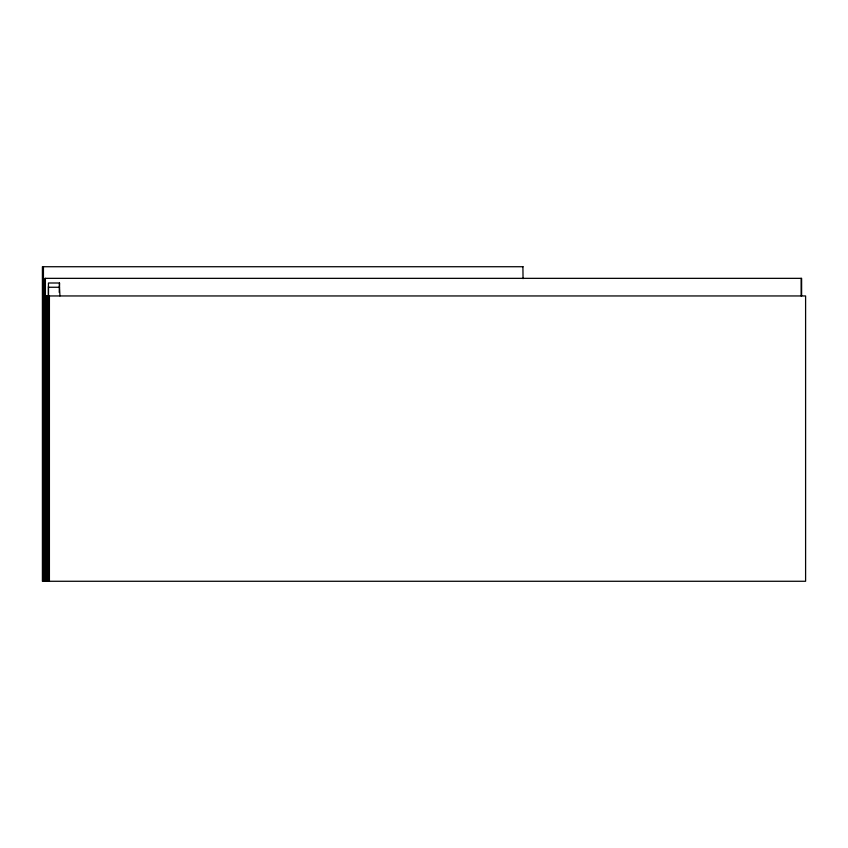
<?xml version="1.0" encoding="UTF-8"?>
<svg xmlns="http://www.w3.org/2000/svg" width="848" height="848" viewBox="0 0 848 848"><rect width="100%" height="100%" fill="white"/><g stroke="black" fill="none" stroke-linecap="round" stroke-linejoin="round"><path stroke-width="1.27" d="M48.442 286.518L48.071 581.272M59.233 292.412L59.455 282.999L48.442 282.999L48.919 581.272M523.046 266.728L42.4 266.728L42.4 581.272L805.6 581.272L805.6 295.952L45.4 295.952M48.506 287.26L59.519 287.26L59.943 295.952M43.439 295.952L44.933 295.952M801.614 295.952L801.614 278.345L44.933 278.345L44.933 581.272M801.137 278.345L801.137 295.952M522.909 266.728L523.046 278.621M59.519 282.999L59.519 287.26M49.407 295.952L49.407 581.272M47.53 295.952L47.53 581.272M46.47 295.952L46.47 581.272M45.94 295.952L45.94 581.272M45.4 278.345L45.4 581.272M44.467 295.952L44.467 581.272M44.011 295.952L44.011 581.272M43.439 266.728L43.439 581.272"/></g></svg>
